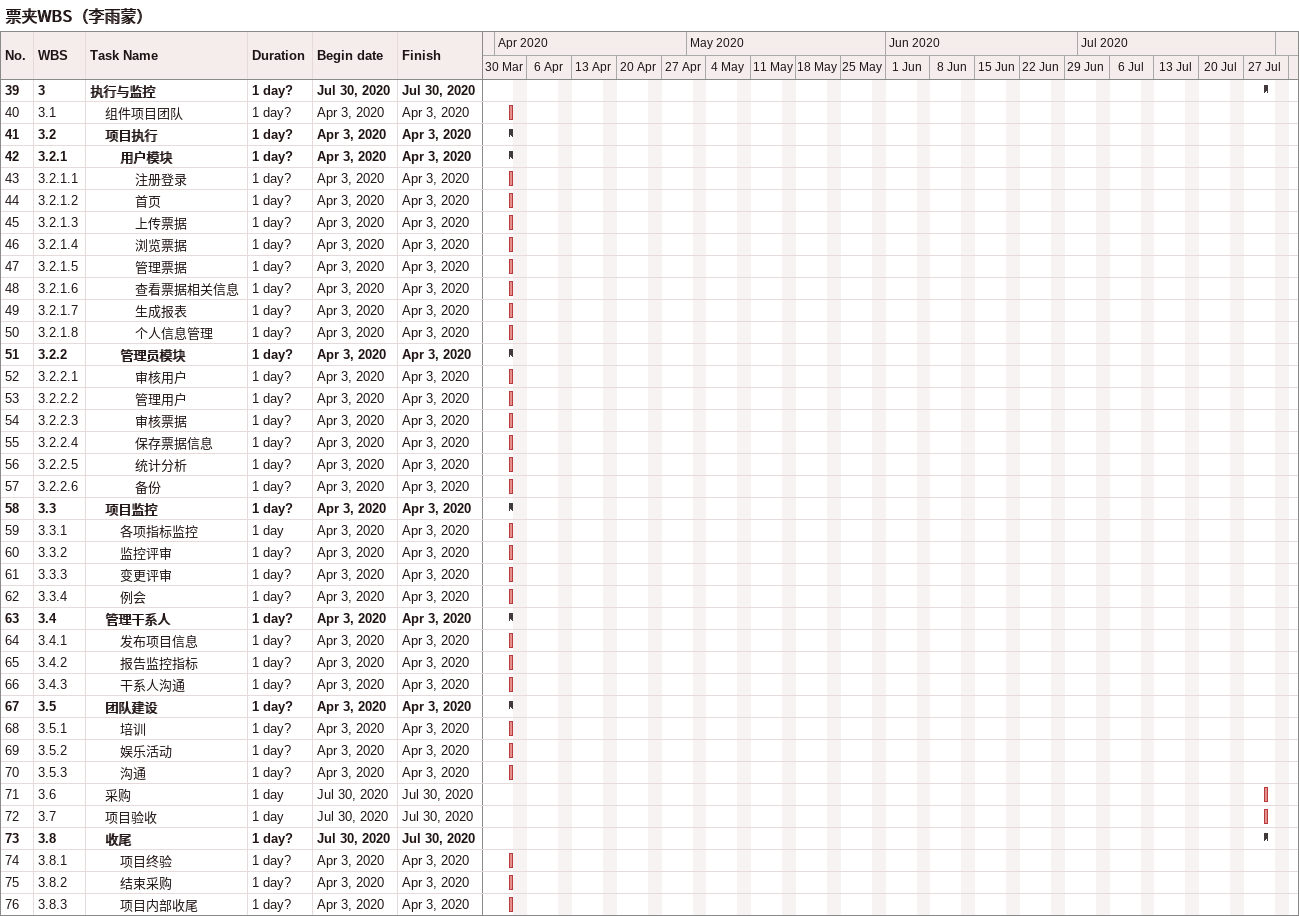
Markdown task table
票夹WBS（李雨蒙）

| ID | WBS | Task | Duration | Start | Finish |
|---|---|---|---|---|---|
| 39 | 3 | **执行与监控** | 1d? | 2020-07-30 | 2020-07-30 |
| 40 | 3.1 | 组件项目团队 | 1d? | 2020-04-03 | 2020-04-03 |
| 41 | 3.2 | **项目执行** | 1d? | 2020-04-03 | 2020-04-03 |
| 42 | 3.2.1 | **用户模块** | 1d? | 2020-04-03 | 2020-04-03 |
| 43 | 3.2.1.1 | 注册登录 | 1d? | 2020-04-03 | 2020-04-03 |
| 44 | 3.2.1.2 | 首页 | 1d? | 2020-04-03 | 2020-04-03 |
| 45 | 3.2.1.3 | 上传票据 | 1d? | 2020-04-03 | 2020-04-03 |
| 46 | 3.2.1.4 | 浏览票据 | 1d? | 2020-04-03 | 2020-04-03 |
| 47 | 3.2.1.5 | 管理票据 | 1d? | 2020-04-03 | 2020-04-03 |
| 48 | 3.2.1.6 | 查看票据相关信息 | 1d? | 2020-04-03 | 2020-04-03 |
| 49 | 3.2.1.7 | 生成报表 | 1d? | 2020-04-03 | 2020-04-03 |
| 50 | 3.2.1.8 | 个人信息管理 | 1d? | 2020-04-03 | 2020-04-03 |
| 51 | 3.2.2 | **管理员模块** | 1d? | 2020-04-03 | 2020-04-03 |
| 52 | 3.2.2.1 | 审核用户 | 1d? | 2020-04-03 | 2020-04-03 |
| 53 | 3.2.2.2 | 管理用户 | 1d? | 2020-04-03 | 2020-04-03 |
| 54 | 3.2.2.3 | 审核票据 | 1d? | 2020-04-03 | 2020-04-03 |
| 55 | 3.2.2.4 | 保存票据信息 | 1d? | 2020-04-03 | 2020-04-03 |
| 56 | 3.2.2.5 | 统计分析 | 1d? | 2020-04-03 | 2020-04-03 |
| 57 | 3.2.2.6 | 备份 | 1d? | 2020-04-03 | 2020-04-03 |
| 58 | 3.3 | **项目监控** | 1d? | 2020-04-03 | 2020-04-03 |
| 59 | 3.3.1 | 各项指标监控 | 1d | 2020-04-03 | 2020-04-03 |
| 60 | 3.3.2 | 监控评审 | 1d? | 2020-04-03 | 2020-04-03 |
| 61 | 3.3.3 | 变更评审 | 1d? | 2020-04-03 | 2020-04-03 |
| 62 | 3.3.4 | 例会 | 1d? | 2020-04-03 | 2020-04-03 |
| 63 | 3.4 | **管理干系人** | 1d? | 2020-04-03 | 2020-04-03 |
| 64 | 3.4.1 | 发布项目信息 | 1d? | 2020-04-03 | 2020-04-03 |
| 65 | 3.4.2 | 报告监控指标 | 1d? | 2020-04-03 | 2020-04-03 |
| 66 | 3.4.3 | 干系人沟通 | 1d? | 2020-04-03 | 2020-04-03 |
| 67 | 3.5 | **团队建设** | 1d? | 2020-04-03 | 2020-04-03 |
| 68 | 3.5.1 | 培训 | 1d? | 2020-04-03 | 2020-04-03 |
| 69 | 3.5.2 | 娱乐活动 | 1d? | 2020-04-03 | 2020-04-03 |
| 70 | 3.5.3 | 沟通 | 1d? | 2020-04-03 | 2020-04-03 |
| 71 | 3.6 | 采购 | 1d | 2020-07-30 | 2020-07-30 |
| 72 | 3.7 | 项目验收 | 1d | 2020-07-30 | 2020-07-30 |
| 73 | 3.8 | **收尾** | 1d? | 2020-07-30 | 2020-07-30 |
| 74 | 3.8.1 | 项目终验 | 1d? | 2020-04-03 | 2020-04-03 |
| 75 | 3.8.2 | 结束采购 | 1d? | 2020-04-03 | 2020-04-03 |
| 76 | 3.8.3 | 项目内部收尾 | 1d? | 2020-04-03 | 2020-04-03 |
